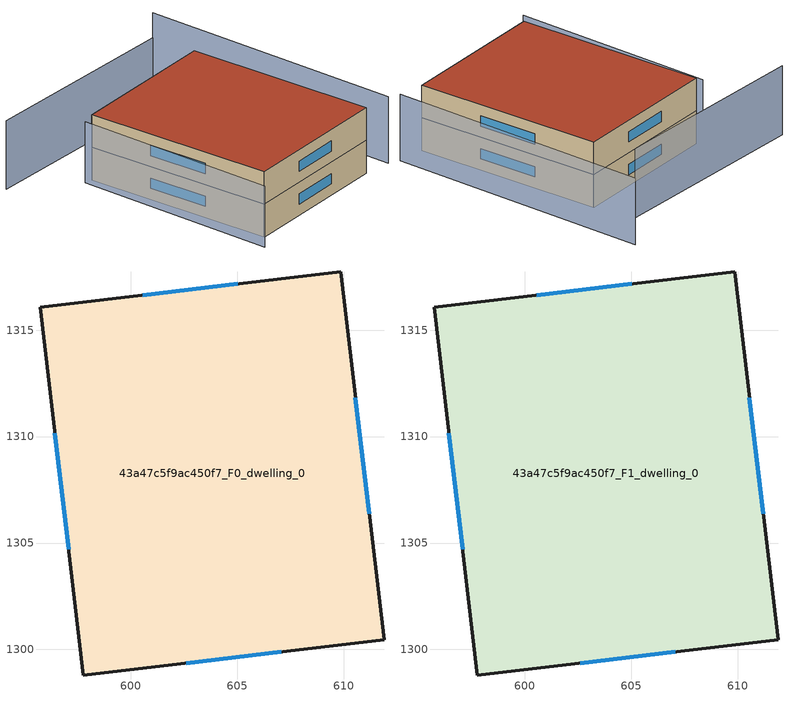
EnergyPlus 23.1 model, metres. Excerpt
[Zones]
43a47c5f9ac450f7_F0_dwelling_0
 floor ground (EU_floor_Construction): 609.86,1317.74 611.9,1300.46 597.78,1298.79 595.74,1316.07 z0
 wall outside (EU_wall_Construction): 609.86,1317.74 595.74,1316.07 597.78,1298.79 611.9,1300.46 609.86,1317.74 z0:3
 window (EU_Window_Construction): 605.02,1317.17 600.57,1316.64 / 611.2,1306.38 610.56,1311.82 / 602.62,1299.36 607.07,1299.89 / 596.44,1310.16 597.08,1304.71 z1.03:1.97
43a47c5f9ac450f7_F1_dwelling_0
 floor to 43a47c5f9ac450f7_F0_dwelling_0 (EU_floor_Construction): 609.86,1317.74 611.9,1300.46 597.78,1298.79 595.74,1316.07 z3
 wall outside (EU_wall_Construction): 609.86,1317.74 595.74,1316.07 597.78,1298.79 611.9,1300.46 609.86,1317.74 z3:6
 window (EU_Window_Construction): 605.02,1317.17 600.57,1316.64 / 611.2,1306.38 610.56,1311.82 / 602.62,1299.36 607.07,1299.89 / 596.44,1310.16 597.08,1304.71 z4.03:4.97
 roof outside (EU_roof_Construction): 611.9,1300.46 609.86,1317.74 595.74,1316.07 597.78,1298.79 z6
shading: 614.41,1300.37 612.44,1324.75 z0:6.1; 595.02,1316.11 596.47,1297.49 z0:5.6; 608.86,1321.43 589.78,1320.11 z0:6.3
[Building]
EU S2 Campaign: North Axis=0; Terrain=City; Solar Distribution=FullExterior
[Site:Location]
Cape.Town.Intl.AP: Latitude=-33.965; Longitude=18.602; Time Zone=2; Elevation=46
[SizingPeriod:WeatherFileDays]
AnnualSizingPeriod: Begin Month=1; Begin Day of Month=1; End Month=12; End Day of Month=31; Day of Week for Start Day=Monday; Use Weather File Daylight Saving Period=No; Use Weather File Rain and Snow Indicators=No
[MATERIAL]
EU_InternalMass_Material: Roughness=MediumRough; Thickness=0.1; Conductivity=1; Density=1800; Specific Heat=900; Thermal Absorptance=0.9; Solar Absorptance=0.7; Visible Absorptance=0.7
[MATERIAL:NOMASS] Roughness=MediumRough; Thermal Absorptance=0.9; Solar Absorptance=0.7; Visible Absorptance=0.7
Name | Thermal Resistance
EU_wall_NoMass | 0.493876
EU_roof_NoMass | 0.449382
EU_floor_NoMass | 1.25
[WINDOWMATERIAL:SIMPLEGLAZINGSYSTEM]
EU_Window_SimpleGlazing: UFactor=4.4; Solar Heat Gain Coefficient=0.85; Visible Transmittance=0.85
[CONSTRUCTION]
EU_wall_Construction: EU_wall_NoMass
EU_roof_Construction: EU_roof_NoMass
EU_floor_Construction: EU_floor_NoMass
EU_Window_Construction: EU_Window_SimpleGlazing
EU_InternalMass_Construction: EU_InternalMass_Material
[ZONE] Type=1; Multiplier=1; Ceiling Height=autocalculate; Volume=742.059; Floor Area=autocalculate; Part of Total Floor Area=Yes
43a47c5f9ac450f7_F0_dwelling_0; 43a47c5f9ac450f7_F1_dwelling_0
[INTERNALMASS] Construction=EU_InternalMass_Construction; Surface Area=247.353
Name | Zone or ZoneList
43a47c5f9ac450f7_F0_dwelling_0_EU_InternalMass | 43a47c5f9ac450f7_F0_dwelling_0
43a47c5f9ac450f7_F1_dwelling_0_EU_InternalMass | 43a47c5f9ac450f7_F1_dwelling_0
[OTHEREQUIPMENT] Fuel Type=Electricity; Design Level Calculation Method=Watts/Area; Power per Zone Floor Area=1; Fraction Latent=0; Fraction Radiant=0; Fraction Lost=0; Carbon Dioxide Generation Rate=0; EndUse Subcategory=EU_Step8_InternalGains
Name | Zone or ZoneList or Space or SpaceList | Schedule
EU_Step8_InternalGain_43a47c5f9ac450f7_F0_dwelling_0_f000 | 43a47c5f9ac450f7_F0_dwelling_0 | EU_Step8_GainSchedule_43a47c5f9ac450f7_F0_dwelling_0_f000
EU_Step8_InternalGain_43a47c5f9ac450f7_F1_dwelling_0_f000 | 43a47c5f9ac450f7_F1_dwelling_0 | EU_Step8_GainSchedule_43a47c5f9ac450f7_F1_dwelling_0_f000
[ZONEVENTILATION:DESIGNFLOWRATE] Schedule=EU_AlwaysOn; Design Flow Rate Calculation Method=AirChanges/Hour; Air Changes per Hour=0.64; Ventilation Type=Natural; Fan Pressure Rise=0; Fan Total Efficiency=1; Constant Term Coefficient=1; Temperature Term Coefficient=0; Velocity Term Coefficient=0; Velocity Squared Term Coefficient=0; Minimum Indoor Temperature=-100; Maximum Indoor Temperature=100; Delta Temperature=-100; Minimum Outdoor Temperature=-100; Maximum Outdoor Temperature=100; Maximum Wind Speed=40
Name | Zone or ZoneList or Space or SpaceList
EU_ConstantAir_43a47c5f9ac450f7_F0_dwelling_0 | 43a47c5f9ac450f7_F0_dwelling_0
EU_ConstantAir_43a47c5f9ac450f7_F1_dwelling_0 | 43a47c5f9ac450f7_F1_dwelling_0
[HVACTEMPLATE:THERMOSTAT] Constant Heating Setpoint=20; Constant Cooling Setpoint=50
EU_HeatOnly_43a47c5f9ac450f7_F0_dwelling_0; EU_HeatOnly_43a47c5f9ac450f7_F1_dwelling_0
[HVACTEMPLATE:ZONE:IDEALLOADSAIRSYSTEM] System Availability Schedule=EU_AlwaysOn; Maximum Heating Supply Air Temperature=50; Minimum Cooling Supply Air Temperature=13; Maximum Heating Supply Air Humidity Ratio=0.0156; Minimum Cooling Supply Air Humidity Ratio=0.0077; Heating Limit=NoLimit; Cooling Limit=NoLimit; Heating Availability Schedule=EU_AlwaysOn; Cooling Availability Schedule=EU_CoolingOff; Dehumidification Control Type=ConstantSensibleHeatRatio; Cooling Sensible Heat Ratio=0.7; Dehumidification Setpoint=60; Humidification Control Type=None; Humidification Setpoint=30; Outdoor Air Method=None; Outdoor Air Flow Rate per Person=0.00944; Outdoor Air Flow Rate per Zone Floor Area=0; Outdoor Air Flow Rate per Zone=0; Demand Controlled Ventilation Type=None; Outdoor Air Economizer Type=NoEconomizer; Heat Recovery Type=None; Sensible Heat Recovery Effectiveness=0.7; Latent Heat Recovery Effectiveness=0.65
Name | Template Thermostat
43a47c5f9ac450f7_F0_dwelling_0 | EU_HeatOnly_43a47c5f9ac450f7_F0_dwelling_0
43a47c5f9ac450f7_F1_dwelling_0 | EU_HeatOnly_43a47c5f9ac450f7_F1_dwelling_0
[SIZING:ZONE] Zone Cooling Design Supply Air Temperature Input Method=SupplyAirTemperature; Zone Cooling Design Supply Air Temperature=13; Zone Heating Design Supply Air Temperature Input Method=SupplyAirTemperature; Zone Heating Design Supply Air Temperature=50; Zone Cooling Design Supply Air Humidity Ratio=0.008; Zone Heating Design Supply Air Humidity Ratio=0.008; Cooling Design Air Flow Method=DesignDay; Cooling Design Air Flow Rate=0; Cooling Minimum Air Flow per Zone Floor Area=0.000762; Cooling Minimum Air Flow=0; Cooling Minimum Air Flow Fraction=0.2; Heating Design Air Flow Method=DesignDay; Heating Design Air Flow Rate=0; Heating Maximum Air Flow per Zone Floor Area=0.002032; Heating Maximum Air Flow=0.141576; Heating Maximum Air Flow Fraction=0.3; Account for Dedicated Outdoor Air System=No; Dedicated Outdoor Air System Control Strategy=NeutralSupplyAir; Dedicated Outdoor Air Low Setpoint Temperature for Design=autosize; Dedicated Outdoor Air High Setpoint Temperature for Design=autosize; Zone Load Sizing Method=Sensible Load Only No Latent Load; Zone Latent Cooling Design Supply Air Humidity Ratio Input Method=HumidityRatioDifference; Zone Cooling Design Supply Air Humidity Ratio Difference=0.005; Zone Latent Heating Design Supply Air Humidity Ratio Input Method=HumidityRatioDifference; Zone Humidification Design Supply Air Humidity Ratio Difference=0.005
43a47c5f9ac450f7_F0_dwelling_0; 43a47c5f9ac450f7_F1_dwelling_0
[SCHEDULE:CONSTANT]
Name | Hourly Value
EU_AlwaysOn | 1
EU_CoolingOff | 0
[SCHEDULE:FILE] Column Number=1; Rows to Skip at Top=0; Number of Hours of Data=8760; Column Separator=Comma; Interpolate to Timestep=No; Minutes per Item=60; Adjust Schedule for Daylight Savings=Yes
Name | File
EU_Step8_GainSchedule_43a47c5f9ac450f7_F0_dwelling_0_f000 | ../../schedules/43a47c5f9ac450f7/43a47c5f9ac450f7_F0_dwelling_0_f000_gain.csv
EU_Step8_GainSchedule_43a47c5f9ac450f7_F1_dwelling_0_f000 | ../../schedules/43a47c5f9ac450f7/43a47c5f9ac450f7_F1_dwelling_0_f000_gain.csv
